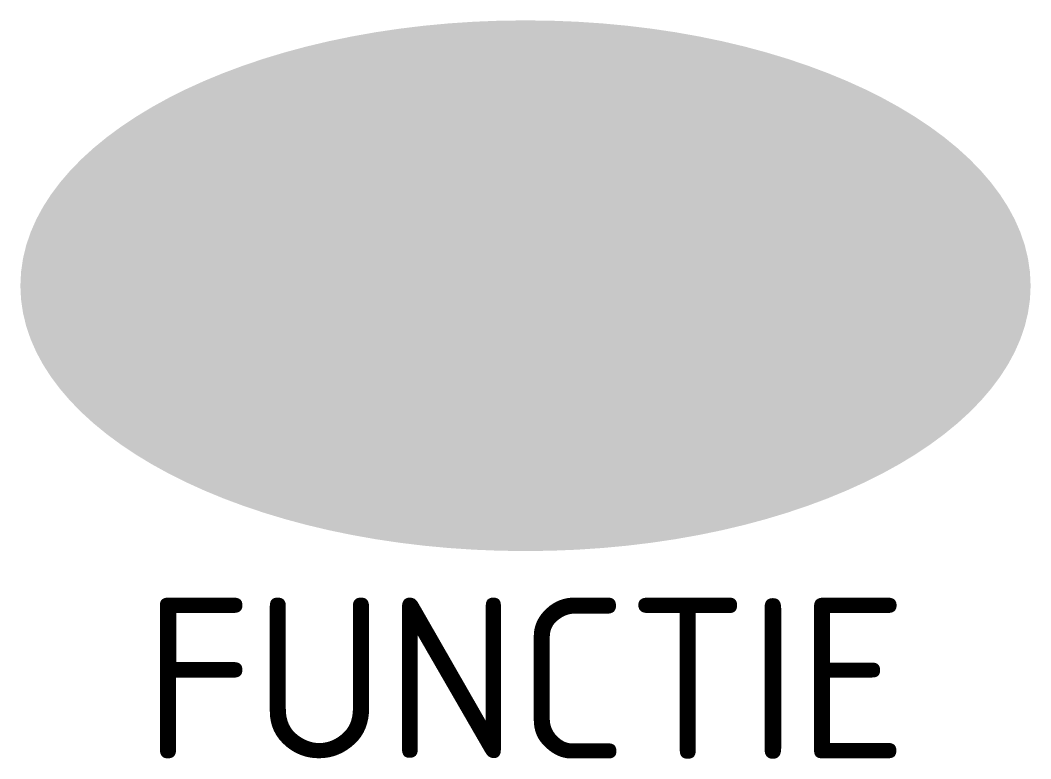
# Model space of a CAD drawing. Header units: metres. Extents: x -5.7 to 5.7, y -5.3 to 3.
import ezdxf
from ezdxf.enums import TextEntityAlignment as Align

# ---------------------------------------------------------------- set-up
doc = ezdxf.new("R2010")
doc.units = ezdxf.units.M
doc.styles.add('NLCS-ISO', font='NLCS-ISO.ttf')

msp = doc.modelspace()

# ---------------------------------------------------------------- hatches: boundary and pattern name
h = msp.add_hatch(color=253)
edge = h.paths.add_edge_path()
edge.add_ellipse((0, 0), major_axis=(5.658, 0), ratio=0.525412, start_angle=0, end_angle=360, ccw=False)

# ---------------------------------------------------------------- texts
at = {"style": 'NLCS-ISO', "flags": 1}
msp.add_attdef('FUNCTIE', text='', height=1.8, dxfattribs=at).set_placement((0, -3.5), align=Align.TOP_CENTER)

doc.saveas('drawing.dxf')
